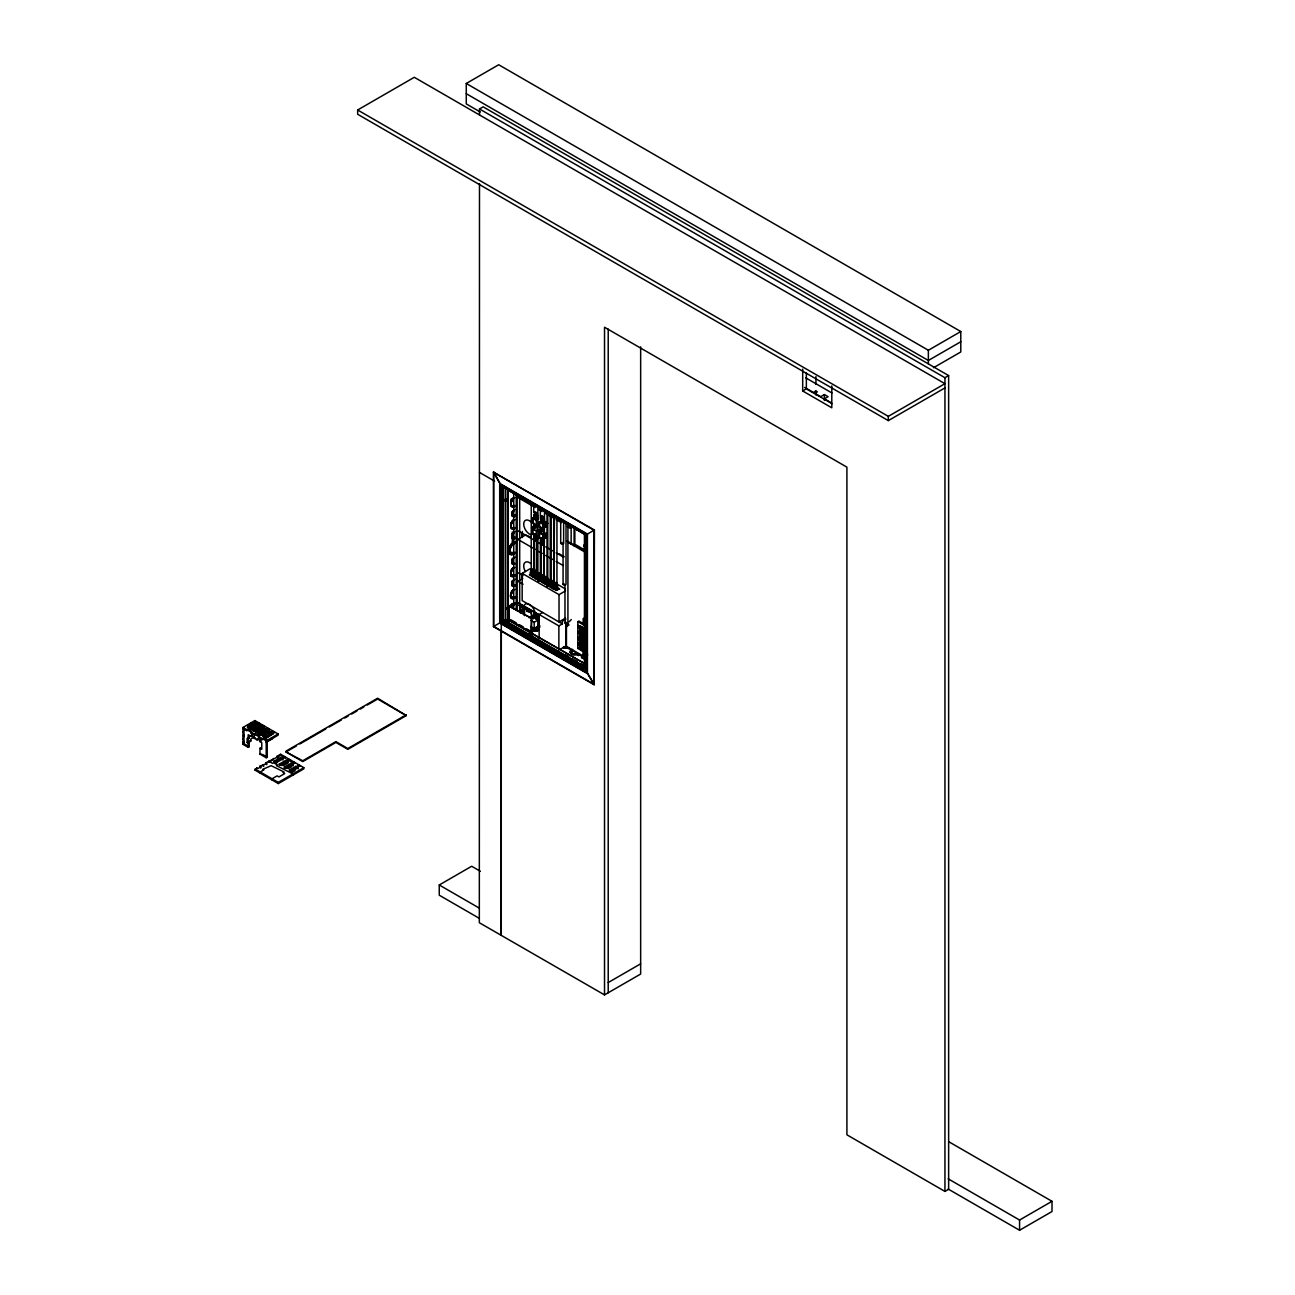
<?xml version="1.0" encoding="UTF-8"?>
<svg xmlns="http://www.w3.org/2000/svg" width="1295" height="1295" viewBox="0 0 1295 1295"><rect width="100%" height="100%" fill="white"/><g stroke="black" fill="none" stroke-linecap="round" stroke-linejoin="round"><path stroke-width="1.5" d="M260.991 747.717L259.971 748.3L259.971 754.143L266.22 757.753L266.22 740.853L278.117 733.974L278.117 735.155L267.223 741.436L267.223 740.254L263.354 738.02L262.351 739.785L258.482 737.551L259.486 735.787L255.617 733.553L254.597 735.317L250.728 733.083L251.748 731.319L247.879 729.085L246.859 730.849L242.991 728.616L244.01 728.033L244.01 731.545L242.991 732.128L244.01 732.711L244.01 738.377L242.991 738.959L244.01 739.542L244.01 743.751L242.991 744.35L242.991 727.45L254.905 720.57L278.117 733.974M266.22 757.753L267.223 757.17L267.223 740.254M479.49 183.68L479.328 922.72L604.522 994.884L640.653 974.034L640.653 346.833M501.278 620.337L501.165 935.33L501.294 630.082M520.946 605.558L522.743 607.339M532.812 617.44L531.792 616.145L529.04 617.731M533.475 614.348C534.997 619.059 535.385 617.715 533.848 614.477C533.556 615.675 534.171 618.298 534.641 615.141C535.499 614.947 535.175 618.573 534.398 617.067M535.434 617.666L533.605 614.915L534.463 616.533M533.848 615.675L533.475 614.348M534.511 616.922L533.912 616.647M534.268 615.222L535.434 616.533L535.013 615.352M533.475 615.044L534.398 615.934L534.527 614.947M535.078 617.116L533.54 614.882M534.22 616.533L535.434 617.165L534.398 616.291M534.268 616.21L534.835 617.246L534.77 615.012M535.191 615.416L535.321 616.825L535.191 615.546M536.486 618.411L536.486 615.611M537.409 618.945L537.409 616.145M533.475 616.031L533.848 616.808L533.41 615.724M533.961 615.902L533.848 616.744L534.09 615.044M531.549 568.958L530.464 572.001L532.763 573.329L534.479 572.341L534.058 569.735L532.812 570.447L532.909 577.23M537.231 519.004L537.376 512.82L536.13 513.532L536.227 519.651M537.215 577.845L537.376 571.645L536.13 572.374L536.211 578.493M538.186 572.795L537.101 575.838L539.4 577.165L541.116 576.178L540.695 573.555L539.432 574.284L539.222 580.678L538.089 580.225M541.213 519.667L542.589 520.299L544.434 519.214L544.029 516.608L542.767 517.336L542.913 529.169L539.319 527.081L539.319 521.723L542.913 523.795M541.504 574.705L540.42 577.748L542.718 579.075L544.434 578.088L544.013 575.482L542.751 576.194L542.718 581.714M544.823 576.631L543.738 579.658L546.037 580.986L547.753 579.998L547.332 577.392L546.069 578.12L546.166 584.239M551.508 585.405L550.424 586.214L553.208 587.946L550.424 586.344L550.585 579.27L549.323 579.998L549.42 586.101L551.492 584.952M551.524 580.5L550.44 583.527L552.738 584.854L554.454 583.867L554.033 581.261L552.771 581.989L552.868 588.756M557.125 589.322L557.287 583.139L556.024 583.867L556.122 589.97L558.08 588.917M533.848 616.177L533.961 615.821M535.321 616.177L535.434 617.165M535.143 616.987L535.256 616.21M506.135 501.052C507.154 499.838 504.904 500.08 507.106 499.255M594.065 530.238L493.411 472.141L493.411 626.602L594.065 684.715L594.405 530.043L493.411 472.141L500.048 483.634L587.428 534.074L587.428 673.222L586.457 672.38A2.881 2.347 60 0 1 586.085 671.344L587.056 669.628L502.379 621.438M584.79 545.988L583.948 545.859L584.595 547.008L585.907 546.587L583.851 545.292L586.004 546.409M506.717 500.615L505.099 499.87L505.843 499.109M506.912 500.064L505.503 498.737L505.584 500.534M563.649 523.277L563.633 543.576L561.544 544.191L561.35 542.718M566.012 524.054L566.012 584.304C565.705 586.425 561.253 584.45 564.037 583.576M567.922 524.507L567.922 622.944C567.615 625.048 563.179 623.073 565.964 622.199M529.93 631.296L530.497 632.106L530.804 631.102M584.968 545.422C586.441 546.004 585.648 543.69 586.182 547.218M534.479 516.106L533.88 517.773L536.567 519.376L533.767 517.903L534.884 512.043M541.52 515.847L540.42 521.691L544.094 524.022M534.107 534.09L534.204 539.95L536.13 541.051L537.376 540.323L537.797 537.15L536.081 538.137L533.783 536.81M533.702 577.084L534.867 570.885M540.436 541.132L540.857 543.738L542.767 544.855L544.029 544.127L544.434 541.472L542.734 542.459L540.436 541.132L540.76 537.894M546.992 584.174L549.76 585.955L546.976 584.353L548.076 578.509M554.778 582.378L553.677 588.626L554.746 588.076L556.866 589.29L556.122 589.711M542.961 523.989L544.434 523.131L543.236 522.484L543.236 519.02M586.635 654.59L585.712 653.684L586.635 654.477M538.477 614.494L519.166 603.68M528.57 610.431L527.68 609.718M533.75 612.681L536.664 614.931L534.139 612.794M526.919 611.467L526.919 608.601L529.283 609.961L529.283 612.341L526.919 610.981M506.653 500.469L506.054 499.303M584.498 546.927L583.786 545.357M541.359 522.225L542.071 517.611M541.197 518.243L543.042 518.939L543.22 517.741M543.69 519.651L542.589 520.299L540.436 518.874L542.136 517.887M533.605 573.038L531.711 573.264L531.517 572.244M539.724 577.165L538.008 576.194M541.197 578.379L543.544 578.784M544.564 580.16L546.36 581.002M550.116 582.572L547.801 582.038M284.155 757.64L282.002 756.992L283.961 757.526M519.797 605.914L519.004 605.332M579.642 632.786L579.788 636.768L583.187 637.237L583.187 634.582L579.674 633.757M586.295 545.842C585.858 543.188 583.268 546.247 585.243 544.952M258.142 724.164L256.475 723.193M273.439 732.986L271.772 732.031M539.546 532.423L544.127 535.596L544.483 533.394M263.209 730.202C254.338 735.868 265.038 732.97 267.32 729.117M505.827 500.242L505.099 499.87M505.39 500.906L504.597 500.129M583.996 546.409L584.79 546.749M583.737 545.842L584.207 546.425M507.171 608.99L507.025 608.083M537.004 514.665L534.608 514.261L534.382 518.291M534.689 574.284L536.923 574.948M515.102 604.36L511.379 605.785L511.379 604.522L514.471 602.742M512.011 606.141L515.41 603.907M520.477 610.398L525.43 607.274L520.477 610.398L521.416 611.58L526.337 608.019M521.416 611.58L526.369 608.456M533.524 618.573L533.524 617.31L538.153 614.623L538.153 615.886L533.524 618.573L532.892 616.938M532.892 629.127L533.524 630.746L532.892 629.127L538.283 626.068L538.283 619.9L531.792 616.145M538.477 627.622C523.989 634.744 536.956 631.798 538.153 626.812L537.522 626.44M537.215 626.893L538.526 626.586L537.927 627.541M579.059 639.568L579.286 637.804L579.869 640.021M536.923 537.295L534.851 537.393L535.256 536.308M253.059 724.65L249.093 726.932L253.852 722.221L256.151 723.549A2.088 1.198 -60 0 1 256.669 724.731M256.669 724.714L251.392 728.259C244.884 725.621 255.892 730.218 256.151 723.549M258.935 725.151L256.815 727.855L259.13 729.182L261.234 726.479L258.935 725.151A2.088 1.198 -60 0 1 259.453 726.333L261.962 728.146L259.469 726.463L253.982 729.878L256.475 731.303L261.962 727.903M268.259 729.684L264.034 728.114L261.93 730.801L264.229 732.128M269.15 731.06L267.045 733.747L269.344 735.074L271.448 732.387L269.15 731.06A2.088 1.198 -60 0 1 269.668 732.225L268.761 733.504L269.765 732.209M543.301 534.689L544.127 534.527M266.705 729.506L267.288 729.312M587.428 671.069L586.554 671.118A1.975 1.619 60 0 0 586.991 672.493L594.405 684.505L493.767 626.408L493.767 471.947L500.534 484.508A1.959 1.586 60 0 0 501.214 485.317L501.91 484.702M505.341 621.017L508.109 622.83M569.185 621.794L571.305 619.56M547.38 537.376L547.218 537.959M536.778 516.236L534.56 515.863M553.564 584.563L551.217 584.174L551.217 513.888M554.908 585.55L554.924 586.667L556.818 586.441M502.12 485.431L502.233 621.519L505.633 623.445M541.52 543.35L540.857 543.738M357.647 109.994L414.287 77.295L944.945 383.676L888.321 416.359L357.647 109.994L357.647 114.251L888.321 420.616L944.945 387.917M480.267 111.985L466.265 103.908L466.265 83.479L498.704 64.75L960.793 331.536L960.793 351.965L933.485 367.731M479.49 115.028L479.49 108.974L483.164 106.854L948.636 375.582L948.636 1189.296L944.945 1191.416L846.914 1134.825L846.914 467.155L604.522 327.23L604.522 994.884M505.244 499.919L504.937 499.87M535.887 512.011L534.738 512.674L535.709 513.225M533.88 517.514L534.851 516.948M533.767 517.903L535.515 516.883M537.797 515.426L536.081 516.414L533.783 515.086M537.797 515.96L536.081 516.948L533.783 515.62M535.418 518.842L535.369 519.667M535.466 518.923L536.324 518.923L536.276 525.365L532.666 523.293L532.666 517.935L536.276 520.007M535.013 518.615L535.223 519.538M541.391 516.462L542.524 515.815M535.644 519.975L538.072 518.097M536.324 520.202L537.959 518.696M532.407 526.838L533.848 525.997L535.58 527L532.455 527.988M544.434 519.748L542.734 520.736L540.436 519.408M532.731 526.709L533.783 526.11M543.091 520.946L544.208 525.009L543.333 524.669L544.094 525.479L542.961 526.142M532.973 526.838L534.009 526.239M541.407 523.131L542.508 523.747L543.431 520.914M532.52 527.988L532.472 528.894M542.152 522.694L542.103 523.52M541.504 523.18L541.504 522.371M542.216 522.775L543.609 521.966M541.812 523.358L541.65 522.403M535.806 527.114L532.666 528.927L536.276 530.999L536.276 536.357L532.666 534.285L531.921 527.583M532.909 529.056L535.92 527.308M542.2 523.714L544.936 522.29M545.81 522.403L546.037 527.356M543.155 524.2L544.127 522.759M543.333 524.297L544.013 525.398M525.98 534.689L517.854 539.367L535.272 549.436M543.317 525.203L542.718 524.022M547.769 523.326C545.454 522.986 550.067 525.074 545.163 521.367M537.83 529.59L537.603 530.804M543.657 527.34L543.9 525.867L543.236 527.389M557.514 518.34L558.501 517.773M539.044 530.626L540.484 529.801M534.107 534.625L533.88 536.065L536.583 536.939L534.479 534.819M533.88 535.175L534.851 534.463M535.223 534.819L534.916 533.831M542.443 530.901L538.817 532.439M533.88 536.065L536.583 536.939M542.556 531.112L539.546 532.844L539.546 537.943M535.984 536.227L536.567 535.725M537.797 537.668L536.081 538.655L533.783 537.328M543.155 534.447L543.333 535.223M543.155 535.11L544.208 534.608M534.738 540.193L535.887 539.529M542.961 536.259L544.094 535.612M540.533 538.963L541.488 538.251M541.86 538.607L541.666 537.7L541.618 538.526M541.132 539.513L542.637 541.083L543.236 539.837M542.961 539.691L542.637 541.083M543.204 539.513L544.936 538.38M545.81 538.072L546.15 533.006M543.609 539.465L542.637 540.177L540.533 538.817M802.69 369.107L802.69 390.977L806.364 388.856L832.054 403.684M544.434 540.938L542.734 541.925L540.436 540.598M541.391 543.981L542.524 543.333M567.145 526.515L570.091 528.214L572.762 526.677M831.406 402.891L824.397 398.844L828.088 396.707L824.365 394.57L820.69 396.691L814.814 393.308L817.355 391.835L815.882 390.993L813.341 392.45L804.648 387.432M247.507 727.062L255.018 722.723L258.272 724.601L250.761 729.425L247.507 727.062L250.761 728.939L258.272 724.601M247.507 727.547L253.512 724.083M256.912 722.95L259.486 723.549L257.495 722.61M586.052 670.956L586.052 534.867L594.405 530.043M244.01 735.042L242.991 735.641L244.01 736.224M252.59 729.991L260.101 725.653L263.354 727.531L255.843 732.355L252.59 729.991L255.892 731.804M252.59 730.477L260.101 726.139L263.354 728.033M253.545 730.445L260.117 726.673L262.448 728.017M261.023 726.446L262.755 725.443L264.568 726.495L262.577 725.556M261.185 726.544L263.403 727.142L261.833 725.977M532.391 570.14L533.524 569.492L532.569 568.926M532.18 571.014L530.464 572.001L530.448 574.818L533.232 576.421L530.464 574.64L531.614 573.734M256.475 730.947L261.768 727.66A2.088 1.198 -60 0 0 261.234 726.479M532.18 571.548L530.464 572.536L532.763 573.863L534.479 572.876M263.354 727.531L255.843 732.355M533.265 574.252L530.561 573.377L533.265 574.252L532.666 575.498M522.743 578.412L517.854 581.228L523.083 584.239M534.738 571.5L535.887 570.852M251.198 736.499L252.217 734.751L251.198 736.499L248.154 734.751L248.154 741.954L247.135 742.553L247.135 738.36L249.174 738.36L249.174 735.56M532.261 573.167L529.347 574.851L556.17 590.326L559.068 589.063M530.448 574.818L532.196 573.814M530.788 575.093L531.533 573.879M257.689 732.938L265.2 728.599L268.47 730.477L260.959 735.317L257.689 732.938L261.007 734.751M257.689 733.423L265.2 729.101L268.47 730.979M531.452 575.449L532.99 575.838M244.01 741.695L242.991 742.278L244.01 742.861M258.66 733.407L263.241 730.526M267.903 728.567L267.11 728.826L269.684 729.441L267.693 728.502M533.637 575.093L530.561 574.284M254.225 736.968L250.858 738.911L250.858 740.983L247.944 742.666M533.589 577.02L534.479 574.948L536.583 577.068L533.88 576.194M532.909 576.566L534.981 575.417M532.892 576.89L535.855 575.255M261.59 733.893L266.867 730.607A2.088 1.198 -60 0 0 266.349 729.425M532.99 577.117L535.628 575.514M537.797 574.252L536.081 575.255L533.783 573.912M251.198 735.333L254.225 737.082L254.225 738.263L255.244 737.681M261.59 734.265L267.061 731.092M537.797 574.786L536.081 575.773L533.783 574.446M539.011 573.976L540.161 573.313L539.206 572.762M584.854 547.105L585.599 547.251M268.47 730.477L260.959 735.317M534.107 577.003L536.956 577.797L536.211 578.217M534.382 577.133L535.175 578.396M538.817 574.851L537.101 575.838L537.085 578.638L539.869 580.257L541.618 579.253M536.583 576.162L533.88 575.288M247.135 742.553L249.174 742.553L249.174 746.729L248.154 747.328L242.991 744.35M534.965 577.473L536.308 577.748L536.308 579.027M538.817 575.368L537.101 576.356L539.4 577.683L541.116 576.696M466.265 83.479L928.369 350.265L960.793 331.536M534.9 578.185L534.867 575.611M535.984 577.57L536.956 577.003L537.02 578.072M538.186 576.728L537.198 577.214L539.529 578.298M262.804 735.884L270.315 731.545L273.569 733.439L266.058 738.263L262.804 735.884L266.106 737.697L273.569 733.439M262.804 736.386L268.81 732.905M541.375 575.336L542.524 574.672M254.225 738.263L257.106 739.914L258.126 739.332M272.177 734.038L266.689 737.211L264.196 735.77L268.356 733.229M533.767 576.728L536.551 578.331L537.83 577.068M537.085 578.638L538.833 577.635M273.035 731.497L272.225 731.772L274.524 732.355M537.684 579.043L538.526 580.273M539.028 580.565L538.17 579.318L538.396 581.406M257.106 739.914L257.106 738.749L259.987 740.416L261.007 739.817M264.196 735.77L266.705 737.098L269.344 735.074M266.705 736.855L271.982 733.553A2.088 1.198 -60 0 0 271.448 732.371M538.574 580.354L538.429 579.415M259.987 740.416L259.987 741.582L261.007 740.999M539.529 580.727L542.362 579.14M540.42 580.387L543.188 582.167L540.403 580.565L542.152 579.561M544.434 578.622L542.718 579.61L540.42 578.282M545.648 577.813L546.798 577.149M542.621 580.338L542.621 581.245L540.517 580.03M542.2 581.649L543.592 580.84L540.517 579.124L543.22 579.998M542.492 581.811L542.945 582.863M542.848 582.313L544.936 581.164M266.09 742.359L272.581 738.619M543.835 582.086L544.807 581.536M548.254 583.074L546.506 584.077L543.722 582.475L544.645 581.941M960.793 341.75L928.369 360.479L466.265 93.693M547.753 580.532L546.037 581.52L543.738 580.192M544.062 582.75L546.911 583.543L546.166 583.964M546.166 582.119L545.94 583.576M545.373 583.43L544.564 583.77M545.94 583.155L546.539 581.908M546.911 582.75L543.835 581.941M545.713 583.673L546.263 584.773M549.193 585.032L549.792 583.786L547.688 582.572L547.089 584.239M508.466 605.801L531.921 618.541L531.225 632.348L508.466 619.204L508.466 605.801L531.921 618.541M551.395 581.115L552.528 580.468M547.089 583.964L548.141 583.284L547.914 585.696M511.056 604.975L514.164 603.179M546.976 584.353L548.708 583.349M551.006 581.876L549.29 582.863L546.992 581.536M511.379 604.522L515.102 603.098M551.006 582.41L549.29 583.397L546.992 582.07M548.06 584.207L547.316 584.887L549.42 586.101M511.379 605.785L514.471 603.988M549.112 586.392L549.792 583.786M548.173 585.097L548.562 586.133M548.902 585.469L548.87 586.295M548.254 585.955L547.575 584.757L547.769 585.664M548.967 585.55L549.517 586.651M552.641 587.023L553.24 585.777L550.537 584.903L556.494 587.655L555.895 588.901M259.971 754.143L260.991 753.56M550.764 586.619L553.612 587.412L552.868 587.833M554.454 584.401L552.738 585.389L550.44 584.061M555.604 583.543L556.737 582.896L555.782 582.345M551.022 586.748L551.022 587.541M551.12 586.797L551.217 587.655M553.24 585.777L552.641 587.444M555.393 584.417L553.693 585.405L555.992 586.732L557.708 585.745M555.393 584.952L553.693 585.939L555.992 587.266L557.708 586.279M553.612 586.619L550.537 585.809L551.136 584.563M553.791 586.781L554.827 587.153M552.577 588.254L555.474 586.57M552.803 588.383L555.587 586.781M552.965 588.642L555.296 587.315M554.746 588.335L554.017 588.756L554.017 587.347M555.166 589.128L556.219 590.52M558.954 588.853L558.08 588.092L558.08 589.031M502.525 621.292L504.985 619.868M520.784 609.961L525.867 607.938M493.411 626.602L505.924 619.382M520.784 611.208L526.175 608.958M508.466 619.204L509.323 619.107L509.162 605.413M508.19 619.852L584.353 663.445L508.19 619.852L508.708 622.571M276.968 756.361L277.988 758.109L276.968 756.361L280.61 754.257L303.823 767.66L303.823 768.841L278.295 783.572L255.083 770.169L256.863 767.967L257.883 768.55L260.764 766.883L260.764 768.064L259.745 766.3L266.673 763.467L266.673 764.649L265.653 762.884L279.396 756.134M286.017 751.132L377.638 698.232L406.29 715.585L347.837 749.336L335.907 742.44L302.739 761.59L286.017 751.942L302.739 760.78L335.907 741.63L347.837 748.526L406.29 714.775M286.017 751.942L296.393 745.952M299.841 743.961L325.773 728.988M329.238 726.981L341.33 720.004M344.794 717.997L348.242 716.005M351.706 714.014L356.886 711.02M360.35 709.029L363.814 707.021M367.262 705.03L377.638 699.041L406.29 715.585M539.141 638.662L539.141 614.526L558.873 625.906L562.354 623.899L522.16 600.605L522.16 573.361L559.019 594.648L565.526 590.892M255.083 770.169L256.863 767.967M274.151 761.185L280.707 757.397L283.055 758.757L276.499 762.545L274.151 761.185L274.151 762.366L280.707 758.579L283.055 759.938M479.49 108.974L944.945 377.719L948.636 375.582M532.569 617.391L537.522 614.267L538.153 615.886M279.251 764.131L285.806 760.359L288.154 761.703L281.598 765.491L279.251 764.131L279.251 765.313L285.806 761.525L288.154 762.884L283.233 765.717M288.461 759.129L286.729 760.133L288.963 760.958L287.684 759.744M539.141 614.526L542.621 612.503M288.494 759.307L287.539 759.663M532.892 618.201L537.522 615.514M533.831 618.12L538.477 615.433M530.918 620.402L534.171 622.28L538.283 619.9M284.366 767.093L290.922 763.305L293.269 765.831L290.922 764.471L284.366 768.259L284.366 767.093L286.713 768.437L293.269 764.649M293.56 762.075L292.411 763.192M288.348 768.663L291.618 766.769M289.465 770.039L296.021 766.251L298.368 768.777L296.021 767.417L289.465 771.205L289.465 770.039L291.812 771.383L298.368 767.611M298.692 765.021L297.915 765.458L298.74 765.183M538.283 626.845L531.662 630.568L531.97 631.377M538.526 626.586L539.918 625.793M532.892 630.39L535.984 628.593M538.526 627.848L539.918 627.055M300.23 766.041C297.024 766.85 297.381 766.171 300.505 766.057L298.514 765.118M295.098 770.671L291.812 772.565L291.812 771.383M255.083 768.987L278.295 782.407L303.823 767.66M529.59 638.726L531.565 637.577M565.526 618.12L559.019 621.875L559.019 594.648M565.834 619.237L562.354 621.244L562.354 623.899M585.097 652.631L577.845 648.439L577.845 621.632L578.849 621.05L585.081 624.643M584.142 632.219L579.642 629.613L579.642 625.841L584.579 628.204M580.872 626.748L584.773 629.257M580.759 627.039L580.548 627.168A2.088 1.198 0 0 0 579.788 628.204L579.788 630.875L583.187 631.345L583.187 628.69L579.788 628.204M579.642 629.613L580.063 625.598M584.142 638.111L579.642 635.505L579.642 631.75L584.579 634.097M580.872 632.656L584.773 635.149M580.759 632.947L580.548 633.061A2.088 1.198 0 0 0 579.788 634.113M579.642 635.505L580.063 631.507M580.872 635.521L580.548 635.716A2.088 1.198 0 0 0 579.788 636.768M584.142 644.003L579.642 641.397L579.642 637.642L584.579 640.005M560.622 649.054L565.834 646.043L565.834 623.057M580.759 638.84L580.548 638.969A2.088 1.198 0 0 0 579.788 640.005L579.788 642.66L583.187 643.146L583.187 640.491L579.788 640.005M579.642 641.397L580.063 637.399M584.142 649.88L579.642 647.273L579.642 643.518L584.579 645.865M577.845 648.439L578.849 647.856L585.097 651.466M579.642 647.273L580.063 643.275M580.872 647.29L580.548 647.484A2.088 1.198 0 0 0 579.788 648.536L583.187 649.022L583.187 646.367L579.788 645.881L579.788 648.536M582.491 649.96L581.471 650.543L581.471 649.362M566.449 623.251L566.449 647.192L583.171 656.856L583.883 650.414M584.013 663.623L584.11 666.731L587.25 668.171M584.433 533.087L584.433 667.281L587.299 668.528M479.312 918.333L439.248 895.201L439.248 884.987L471.671 866.258L480.38 871.292M608.213 982.549L640.653 963.82M948.15 1178.806L1019.57 1220.036L1052.009 1201.307L1052.009 1211.521L1019.57 1230.25L948.15 1189.02M534.204 539.95L534.867 539.546M546.733 577.732L545.405 576.291M541.893 540.096C539.4 541.52 545.146 542.022 543.269 540.193M538.801 531.937L539.319 538.072L542.913 540.161M541.439 531.258L541.051 527.34M585.907 546.992L585.049 546.895M584.676 631.264L584.676 630.503M584.676 637.172L584.676 636.395M584.676 643.065L583.964 641.802L584.709 643.259M584.676 648.941L583.964 647.678L584.709 649.135M580.484 635.651L582.102 635.699M584.709 631.458L583.802 630.374L584.709 630.357M584.709 637.367L583.802 636.185L584.709 636.25M587.104 668.77L584.433 667.281M292.492 763.435C296.377 763.84 291.31 763.888 293.026 762.804M585.68 672.202L500.048 622.782L500.048 483.634L500.291 484.88A2.881 2.347 60 0 0 501.003 485.722L502.978 485.738L502.978 621.082L587.056 669.628M501.327 485.382L501.327 622.037L586.554 671.36M501.327 485.949L586.052 534.867M534.819 616.744L535.369 617.634M805.717 377.832L831.94 392.968M802.69 390.977L831.795 407.795L831.795 385.91M479.49 472.432L494.609 481.157M501.327 485.042L504.775 487.033M508.223 489.024L520.266 495.985M523.714 497.96L542.654 508.903M546.101 510.894L556.429 516.851M559.877 518.842L571.921 525.802M575.368 527.793L578.816 529.784M582.264 531.759L587.428 534.754M517.854 497.523L535.272 507.575M538.752 509.582L542.233 511.59M545.729 513.613L552.69 517.628M556.17 519.635L561.399 522.646M540.857 516.219L542.767 517.336M534.204 512.432L536.13 513.532M546.037 522.257L545.923 527.146M533.88 516.462L536.583 518.227L534.479 517.013M542.637 521.464L540.76 519.327M505.244 500.323L504.548 500.016M537.716 519.101L537.49 519.91M544.369 522.905L544.127 523.698M533.88 517.369L536.956 518.178L537.02 520.169M540.436 521.513L543.204 523.293M541.812 523.034L543.868 524.167M534.965 519.424L535.855 519.959L535.709 519.02M584.498 549.808L574.851 544.24L574.851 527.518M567.145 541.002L584.013 550.731M568.133 542.378L585 552.107M536.276 525.106L532.909 523.164L532.909 518.065M542.913 528.894L539.546 526.952L539.546 521.853M540.42 529.898L542.216 530.804L538.574 531.371M539.384 530.497L540.663 530.497M542.945 535.062L544.208 535.806M542.718 535.207L543.868 535.871L543.9 534.398M543.803 536.616L543.754 538.623M544.127 538.849L544.013 537.846L544.369 539.109M536.276 536.098L532.909 534.155L532.747 528.15M527.729 535.693L531.209 537.7M559.068 553.791L564.296 556.801M517.854 530.756L535.272 540.824M538.752 542.832L542.233 544.839M545.729 546.846L552.69 550.877M556.17 552.884L563.131 556.899M538.752 551.443L542.233 553.451M545.729 555.458L552.69 559.489M556.17 561.496L563.131 565.51M509.259 550.245L509.955 550.65A5.73 3.302 -60 0 0 515.022 552.253M508.498 550.699L509.178 551.087A6.815 3.934 -60 0 0 515.216 552.997M535.321 571.564L530.286 568.667L522.16 573.361L522.354 579.545M555.425 583.171L565.478 588.982M530.885 569.347L532.812 570.447M534.204 571.257L536.13 572.374M537.522 573.183L539.432 574.284M540.841 575.093L542.751 576.194M544.159 577.003L546.069 578.12M547.413 578.881L549.323 579.998M550.861 580.872L552.771 581.989M554.114 582.75L556.024 583.867M556.899 587.541L559.683 589.144M541.796 579.755L541.456 581.034M549.193 584.126L544.467 581.05M531.16 573.928L533.265 575.158M534.171 575.757L536.583 577.068M538.024 578.104L537.425 579.189M540.808 579.577L543.22 580.905M546.539 582.815L544.127 581.504L544.127 582.572M550.683 585.291L553.24 586.684M554.13 587.283L556.494 588.561M557.627 589.419L557.384 590.229M543.851 581.665L544.515 510.02M553.871 587.444L554.454 515.766M537.198 578.104L539.529 579.351M547.089 583.818L550.165 584.628L550.229 585.696M553.791 587.687L556.866 588.497L556.931 589.565M533.783 576.55L536.551 578.331M537.101 578.476L539.869 580.257M543.738 582.297L546.506 584.077M553.693 588.043L556.462 589.694M553.677 588.221L556.462 589.824M538.089 579.755L539.287 580.451M517.854 572.617L523.083 575.628M577.845 621.632L584.061 625.226M579.642 625.841L584.142 628.447M579.512 628.204L578.104 625.307L578.282 627.492M585.453 629.257L580.516 626.391L580.662 629.759L584.773 632.122M582.151 630.034L585.453 631.911M584.984 632.009L580.548 629.823A2.088 1.198 0 0 0 579.788 630.875M579.642 631.75L584.142 634.34M578.315 631.312L578.315 633.417M583.818 634.226L580.581 632.348L580.662 635.651M567.566 625.372C571.726 625.922 564.717 620.451 567.55 625.922C565.931 628.771 564.458 621.551 567.242 624.886M578.137 633.304L579.027 633.239M582.232 636.314L584.984 637.901M581.568 636.136L584.773 638.03M579.642 637.642L585.453 641.057M578.315 637.221L578.315 639.309M584.984 640.928L580.662 638.678L584.773 641.041M517.79 602.45L538.785 614.575M529.024 610.414L530.027 611.272M578.137 639.212L579.869 640.216M521.658 606.918L520.8 606.675M522.484 607.339L523.504 608.148M523.018 607.954L522.743 606.594M531.711 612.94L531.031 612.341L531.355 613.199M584.984 643.793L580.548 641.624A2.088 1.198 0 0 0 579.788 642.66M584.773 643.923L580.662 641.543L580.516 638.176M579.642 643.518L584.142 646.124M578.315 643.081L578.315 645.185M579.512 643.777L579.512 645.881M583.608 646.108L580.548 644.829A2.088 1.198 0 0 0 579.788 645.881M580.662 644.538L584.773 646.917M582.07 648.131L584.984 649.669M582.022 648.212L584.773 649.799M567.145 646.804L583.883 656.452M530.918 626.57L534.171 628.447L534.171 622.28M569.832 652.437L573.28 654.444M510.926 619.819L516.171 622.846M519.667 624.87L523.164 626.893M526.677 628.917L531.921 631.944M529.105 633.789L532.553 635.78M565.267 654.671L568.715 656.662M572.163 658.653L577.327 661.632M580.775 663.623L584.223 665.614M572.293 659.284L508.547 622.555M575.741 661.276L584.612 666.698M508.789 622.911L505.908 621.001M584.029 666.553L505.649 621.39L505.665 487.033M508.951 625.404L512.351 627.314M515.685 629.273L519.068 631.199M522.403 633.158L539.367 642.919M542.734 644.894L546.182 646.852M549.549 648.827L581.957 667.508M500.534 622.49L585.178 671.36M272.824 731.432L274.686 732.452M256.556 722.707L259.874 724.617M258.272 725.087L255.018 722.723M254.387 723.533L256.879 725.216L254.387 723.775M260.117 727.839L262.448 729.198M263.791 730.639L264.568 729.652M251.732 724.909L254.03 726.236M249.093 726.446L251.392 727.774M261.59 733.65L259.291 732.824M266.705 736.596L264.39 735.77M253.982 729.619L256.475 731.189L254.176 729.862M259.097 732.582L261.59 734.152M242.991 727.45L266.22 740.853M259.987 741.582L261.768 742.618L261.768 749.336L259.971 748.3M282.261 756.393L285.58 758.303M288.898 760.214L292.217 762.14M949.219 1141.98L1052.009 1201.307M248.154 737.761L249.174 738.36M249.838 740.4L250.858 740.983M248.154 741.954L249.174 742.553M244.01 743.751L249.174 746.729M262.561 754.467L267.223 757.17M265.653 762.884L266.673 763.467M259.745 766.3L260.764 766.883M439.248 884.987L479.312 908.119M536.599 618.929L535.774 619.156M534.333 615.125L535.143 615.999M584.498 545.842L584.935 546.668M500.404 484.233L500.404 622.571M505.099 499.999L505.536 500.825M504.807 500.582L506.62 500.712M587.428 673.222L594.065 684.715L594.065 530.254M525.106 607.727L525.43 608.537M521.416 610.317L521.723 611.127M512.011 604.878L512.318 605.704M579.642 632.494L579.674 633.465M512.399 580.403L512.512 586.311M542.767 544.855L542.913 534.786M536.13 541.051L536.227 535.304M534.22 615.611L534.09 614.769M1019.57 1220.036L1019.57 1230.25M944.945 377.719L944.945 1191.416M928.369 350.265L928.369 363.879M888.321 416.359L888.321 420.616M824.365 394.57L824.365 400.463M815.947 376.554L815.947 384.405M815.882 390.993L815.882 394.926M806.364 372.944L806.364 388.856M608.213 329.14L608.213 992.763M586.878 534.511L586.878 668.689M583.883 618.152L583.883 624.206M583.171 618.557L583.171 624.611M583.171 650.802L583.171 656.856M580.516 644.084L580.662 647.419M574.106 527.923L574.106 546.004M571.144 526.207L571.144 544.305M564.976 584.903L564.976 623.073M563.066 542.265L563.066 584.433M560.703 519.392L560.703 543.495M558.873 625.906L558.873 650.058M557.271 589.225L557.271 590.164M556.947 517.903L556.947 584.158M555.895 587.995L555.895 589.322M554.6 587.007L554.713 588.691M554.13 587.412L554.26 588.95M553.71 516.025L553.71 582.281M550.569 585.356L550.764 587.541M550.44 583.527L550.424 586.344M550.245 514.034L550.245 580.289M547.769 511.897L547.769 582.183M547.688 582.572L547.672 583.673M547.316 583.689L547.575 585.55M547.154 585.13L547.154 586.473M547.008 512.156L547.008 578.412M546.506 536.535L546.506 537.538M545.923 533.054L545.923 538.008M543.9 525.867L543.9 526.952M544.062 580.111L544.062 583.009M543.69 518.356L543.722 576.761M543.738 579.658L543.722 582.475M543.269 532.455L543.431 536.972M543.236 521.124L542.637 522.371L540.76 521.173M542.265 522.759L542.411 523.698M541.197 528.263L541.197 534.285M541.197 538.283L541.229 580.905M540.371 508.32L540.371 518.356M540.501 526.984L540.371 532.423M540.371 542.459L540.371 574.591M540.42 577.748L540.403 580.565M539.529 581.066L539.529 579.61L539.173 580.71M539.4 529.186L539.4 530.804M538.785 620.321L538.429 628.188L538.429 614.785M537.878 506.183L537.878 576.469M537.069 540.889L537.069 572.973M537.053 524.556L537.053 530.578M537.053 540.598L537.053 572.681M535.515 518.89L535.661 519.845M535.515 577.732L535.612 578.59M535.223 534.009L535.369 534.965L534.77 533.815M535.207 577.554L535.369 578.509M534.56 524.426L534.56 530.448M534.56 534.463L534.576 577.101M534.107 517.223L534.107 518.437M534.171 575.886L534.107 577.262M533.864 523.18L533.864 527.146M533.734 504.5L533.734 512.529M533.734 524.572L533.734 528.587M533.734 538.623L533.734 570.755M532.666 574.591L532.666 575.919M531.646 617.618L531.047 612.001L524.556 608.261L524.556 615.611M531.241 502.363L531.241 572.649M531.16 573.038L531.144 574.138M531.225 618.945L531.225 632.348M523.925 614.898L523.925 607.306L520.428 605.299L520.428 612.891M522.354 531.484L522.354 537.49M522.014 533.281L522.014 537.295M519.683 495.775L519.683 612.486M519.424 603.875L519.263 605.315M517.191 493.881L517.191 610.609M516.219 493.767L516.219 610.495M513.726 491.873L513.726 608.601M512.318 531.954L512.318 544.046M512.318 558.177L512.318 564.231M508.109 490.643L508.109 620.823M507.769 488.83L507.769 623.024M505.341 486.839L505.341 621.6M502.622 487.114L502.622 621.292M502.266 485.317L502.266 621.503M296.021 766.251L296.021 767.417M292.929 775.122L292.929 773.941L276.434 765.604L277.454 765.005L273.585 762.771L272.565 763.37L268.696 761.136L268.696 762.302L273.342 759.631L273.342 758.449M290.922 763.305L290.922 764.471M285.806 760.359L285.806 761.525M280.61 754.257L280.61 755.438M280.707 757.397L280.707 758.579M278.295 782.407L278.295 783.572M276.499 762.545L276.499 763.71M272.063 779.978L272.063 778.797L277.13 775.867L278.927 776.919L284.738 773.552L282.957 772.516L283.977 771.933L271.124 765.685L262.853 769.295L263.872 769.877L260.23 771.966L260.23 773.147M263.646 765.232L263.646 766.397M262.626 764.633L262.626 765.814M260.117 726.673L260.068 729.83M254.905 720.57L254.905 721.752M251.279 723.84L251.279 722.675L252.282 723.257L248.656 725.346L247.636 724.763L247.636 725.945M248.154 743.136L248.154 747.328M523.892 606.189A8.159 4.711 60 0 1 529.477 604.457A8.159 4.711 60 0 1 535.045 612.616M530.966 534.705A8.159 4.711 60 0 1 523.698 524.087A8.159 4.711 60 0 1 530.966 521.836M525.398 571.613A8.159 4.711 60 0 1 524.475 563.05A8.159 4.711 60 0 1 530.966 563.697M533.54 566.919A8.159 4.711 60 0 1 535.24 572.6M538.671 629.71A4.694 2.703 0 0 1 533.783 631.053M536.017 631.296A5.261 3.043 0 0 0 537.894 630.73A5.73 3.302 0 0 1 534.576 631.28M537.247 630.649A4.209 2.428 0 0 1 534.042 631.183M583.106 658.475A3.642 2.104 0 0 1 582.782 658.103M582.491 657.31A3.642 2.104 0 0 1 582.572 656.889M584.806 655.335A3.642 2.104 0 0 1 587.007 655.254M581.941 657.358A4.209 2.428 0 0 1 582.005 656.873M584.579 655.043A4.209 2.428 0 0 1 587.104 654.93M585.583 655.885A3.173 1.829 0 0 1 586.862 655.901M584.628 655.124A4.694 2.703 0 0 1 587.444 655.092M578.687 654.363A4.694 2.703 0 0 1 577.878 654.655M574.138 654.736A4.694 2.703 0 0 1 571.953 653.716M578.298 654.898A5.261 3.043 0 0 0 579.173 654.558A5.73 3.302 0 0 1 578.056 654.865M572.325 654.461A5.261 3.043 0 0 1 571.613 654.007M578.525 654.493A4.209 2.428 0 0 1 577.813 654.752M573.717 654.703A4.209 2.428 0 0 1 573.038 654.412M571.71 652.178A4.209 2.428 0 0 1 572.341 651.255M579.253 655.27A5.73 3.302 0 0 1 578.25 655.61M565.705 648.228A3.642 2.104 0 0 1 564.005 647.435M564.215 648.083A4.209 2.428 0 0 1 563.649 647.71M565.429 648.245A3.173 1.829 0 0 1 564.49 647.743M572.665 654.558A5.73 3.302 0 0 1 571.807 654.137M571.063 653.619A5.73 3.302 0 0 1 570.528 653.02M570.205 652.372A5.73 3.302 0 0 1 570.124 651.693M570.286 651.013A5.73 3.302 0 0 1 571.289 649.799M582.232 658.378A4.694 2.703 0 0 1 581.584 656.257M584.725 654.315A4.694 2.703 0 0 1 587.574 654.315M568.829 648.358A4.694 2.703 0 0 1 567.955 648.52M564.442 648.115A4.694 2.703 0 0 1 563.115 647.354M539.238 628.981A5.261 3.043 0 0 1 531.905 630.196M568.991 647.629A4.209 2.428 0 0 1 563.649 646.917M579.173 653.765A5.261 3.043 0 0 1 571.953 653.457A5.261 3.043 0 0 1 572.131 649.264M584.79 658.815A4.209 2.428 0 0 1 582.005 656.079M584.579 654.25A4.209 2.428 0 0 1 587.104 654.137M567.275 648.083A3.173 1.829 0 0 1 564.49 647.338M567.874 647.921A3.642 2.104 0 0 1 563.989 647.014M578.525 654.072A4.209 2.428 0 0 1 572.455 653.635M571.71 651.757A4.209 2.428 0 0 1 572.341 650.851M578.638 653.991A4.694 2.703 0 0 1 572.228 653.522A4.694 2.703 0 0 1 572.714 649.799M584.013 658.637A3.173 1.829 0 0 1 583.592 658.362A3.642 2.104 0 0 1 582.831 656.015M584.968 655.578A3.173 1.829 0 0 1 587.477 655.61M584.968 654.898A3.642 2.104 0 0 1 587.153 654.865M537.247 630.244A4.209 2.428 0 0 1 534.042 630.778M539.254 627.767A4.694 2.703 0 0 1 533.75 630.633M513.014 563.05A3.642 2.104 -60 0 1 512.674 562.791M512.27 561.917A3.642 2.104 -60 0 1 513.014 558.728A4.694 2.703 -60 0 0 512.092 560.314M514.762 563.228A3.642 2.104 -60 0 1 512.691 562.386A3.642 2.104 -60 0 1 513.37 558.938M512.221 560.832A3.173 1.829 -60 0 1 512.998 558.55M512.593 561.544A3.173 1.829 -60 0 1 513.354 558.744M513.387 564.329A4.694 2.703 -60 0 1 512.092 563.341M515.038 563.924A4.209 2.428 -60 0 1 512.496 561.981A4.209 2.428 -60 0 1 515.038 557.125M512.739 563.535A4.209 2.428 -60 0 1 512.059 562.807M512.059 560.087A4.209 2.428 -60 0 1 512.739 558.55M514.617 576.081A5.73 3.302 -60 0 1 510.683 575.514M510.683 571.823A5.73 3.302 -60 0 1 512.998 567.938M511.606 576.34A5.73 3.302 -60 0 1 510.958 576.145M514.941 575.903A5.261 3.043 -60 0 1 511.023 573.863A5.261 3.043 -60 0 1 514.941 567.323M512.771 576.097A5.261 3.043 -60 0 1 511.007 575.53M511.007 570.626A5.261 3.043 -60 0 1 512.771 568.036M512.14 574.948A4.209 2.428 -60 0 1 511.266 574.511M512.788 575.595A4.694 2.703 -60 0 1 510.991 574.559M510.813 572.406A4.694 2.703 -60 0 1 513.597 567.777M514.649 586.198A4.694 2.703 -60 0 1 512.092 585.405M512.092 582.378A4.694 2.703 -60 0 1 512.869 580.678A3.642 2.104 -60 0 0 512.415 584.433M513.807 585.858A4.694 2.703 -60 0 1 512.108 585.793M514.941 585.275A4.209 2.428 -60 0 1 512.059 584.854M512.059 582.151A4.209 2.428 -60 0 1 512.739 580.613M515.038 585.987A4.209 2.428 -60 0 1 512.496 584.045A4.209 2.428 -60 0 1 515.038 579.173M514.795 584.903A3.642 2.104 -60 0 1 512.642 584.822M515.07 574.883A4.694 2.703 -60 0 1 511.136 573.993A4.694 2.703 -60 0 1 514.083 567.906M513.629 574.996A4.209 2.428 -60 0 1 511.331 574.268M511.331 571.548A4.209 2.428 -60 0 1 513.047 568.699M514.633 585.34A3.642 2.104 -60 0 1 512.642 584.32A3.642 2.104 -60 0 1 513.467 580.84M514.471 584.692A3.173 1.829 -60 0 1 513.273 584.709M512.61 583.721A3.173 1.829 -60 0 1 512.561 583.236M512.61 582.685A3.173 1.829 -60 0 1 513.273 580.953M514.617 598.144A5.73 3.302 -60 0 1 510.683 597.578M510.44 596.817A5.73 3.302 -60 0 1 510.44 594.939M510.683 593.887A5.73 3.302 -60 0 1 512.998 590.002M514.941 597.95A5.261 3.043 -60 0 1 511.023 595.927A5.261 3.043 -60 0 1 514.941 589.387M512.771 598.144A5.261 3.043 -60 0 1 512.092 598.16M511.493 597.966A5.261 3.043 -60 0 1 511.007 597.594M511.007 592.689A5.261 3.043 -60 0 1 512.771 590.099M511.671 596.865A4.209 2.428 -60 0 1 511.266 596.558M512.788 597.659A4.694 2.703 -60 0 1 510.991 596.623M510.813 594.47A4.694 2.703 -60 0 1 513.597 589.84M515.07 596.946A4.694 2.703 -60 0 1 511.136 596.056A4.694 2.703 -60 0 1 514.083 589.97M513.047 597.222A4.209 2.428 -60 0 1 511.331 596.331M511.331 593.612A4.209 2.428 -60 0 1 513.047 590.763M512.771 506.361A5.261 3.043 -60 0 1 512.092 506.377M511.007 500.906A5.261 3.043 -60 0 1 513.5 497.668M513.597 505.649A4.694 2.703 -60 0 1 512.334 505.859M510.797 502.719A4.694 2.703 -60 0 1 513.403 498.203M510.797 502.395A4.209 2.428 -60 0 1 511.266 500.841M510.861 499.74A5.73 3.302 -60 0 1 511.46 498.802M514.973 515.07A3.642 2.104 -60 0 1 512.432 514.746M512.27 514.261A3.642 2.104 -60 0 1 512.966 511.136M512.059 515.135A4.209 2.428 -60 0 0 514.941 515.539A3.642 2.104 -60 0 1 512.642 514.584A3.642 2.104 -60 0 1 513.678 510.813M512.059 512.415A4.209 2.428 -60 0 1 512.739 510.894M514.115 514.762A3.173 1.829 -60 0 1 512.917 514.779A3.173 1.829 -60 0 0 514.924 514.73M512.221 513.289A3.173 1.829 -60 0 1 512.917 511.023A4.694 2.703 -60 0 0 512.092 512.642M513.354 516.252A4.694 2.703 -60 0 1 512.189 516.106M512.771 528.425A5.261 3.043 -60 0 1 512.092 528.425M511.007 522.97A5.261 3.043 -60 0 1 513.5 519.732M513.597 527.712A4.694 2.703 -60 0 1 512.334 527.923M510.797 524.783A4.694 2.703 -60 0 1 513.403 520.266M510.797 524.459A4.209 2.428 -60 0 1 511.266 522.905M514.924 537.166A3.642 2.104 -60 0 1 512.415 536.794M512.27 536.324A3.642 2.104 -60 0 1 513.014 533.119M514.342 537.927A4.209 2.428 -60 0 1 512.059 537.198M512.059 534.479A4.209 2.428 -60 0 1 512.739 532.941M513.791 536.923A3.173 1.829 -60 0 1 512.998 536.875A3.173 1.829 -60 0 0 514.584 536.972M512.221 535.482A3.173 1.829 -60 0 1 512.351 534.382M512.561 533.799A3.173 1.829 -60 0 1 513.176 532.682M513.192 538.332A4.694 2.703 -60 0 1 512.108 538.121M514.973 553.143A7.301 4.209 -60 0 1 509.761 554.26A7.301 4.209 -60 0 1 508.935 548.497M509.437 547.154A7.301 4.209 -60 0 1 510.117 545.842M510.942 544.628A7.301 4.209 -60 0 1 513.937 542.006M514.617 506.345A5.73 3.302 -60 0 1 510.683 505.795M510.683 502.104A5.73 3.302 -60 0 1 512.998 498.219M514.617 528.409A5.73 3.302 -60 0 1 510.683 527.858M510.683 524.167A5.73 3.302 -60 0 1 512.998 520.282M514.649 516.478A4.694 2.703 -60 0 1 512.092 515.669M514.649 538.542A4.694 2.703 -60 0 1 512.092 537.733M512.092 534.705A4.694 2.703 -60 0 1 512.869 533.006M509.178 551.087A6.815 3.934 -60 0 1 515.216 542.216M514.941 528.231A5.261 3.043 -60 0 1 511.023 526.191A5.261 3.043 -60 0 1 514.941 519.651M515.038 538.315A4.209 2.428 -60 0 1 512.496 536.373A4.209 2.428 -60 0 1 515.038 531.517M514.941 506.167A5.261 3.043 -60 0 1 511.023 504.143A5.261 3.043 -60 0 1 514.941 497.588M515.038 516.252A4.209 2.428 -60 0 1 512.496 514.309A4.209 2.428 -60 0 1 515.038 509.453M513.532 552.463A5.73 3.302 -60 0 1 509.599 551.913A5.73 3.302 -60 0 1 510.521 546.134M511.169 545.179A5.73 3.302 -60 0 1 514.342 542.799M514.536 552.609A6.815 3.934 -60 0 1 509.663 553.645A6.815 3.934 -60 0 1 508.886 548.271M509.356 547.008A6.815 3.934 -60 0 1 510.003 545.794M510.764 544.661A6.815 3.934 -60 0 1 511.638 543.657M512.593 542.832A6.815 3.934 -60 0 1 514.536 541.828M514.034 552.949A7.301 4.209 -60 0 1 511.007 554.357M510.117 554.325A7.301 4.209 -60 0 1 509.34 554.033M508.692 553.499A7.301 4.209 -60 0 1 508.223 552.755M512.237 552.35A5.261 3.043 -60 0 1 510.295 552.237M509.307 550.488A5.261 3.043 -60 0 1 509.388 548.724M509.647 547.753A5.261 3.043 -60 0 1 510.554 545.859M511.185 545.001A5.261 3.043 -60 0 1 511.865 544.256M512.61 543.657A5.261 3.043 -60 0 1 513.354 543.236M513.678 552.415A5.261 3.043 -60 0 1 509.955 550.035A5.261 3.043 -60 0 1 514.05 543.625M509.955 550.65A5.73 3.302 -60 0 1 515.022 543.188M512.577 535.693A3.173 1.829 -60 0 1 513.532 532.876M514.762 537.635A3.642 2.104 -60 0 1 512.626 536.519A3.642 2.104 -60 0 1 513.775 532.714M511.088 525.381A4.209 2.428 -60 0 1 513.047 521.027M514.746 527.47A4.694 2.703 -60 0 1 511.104 525.964A4.694 2.703 -60 0 1 514.406 520.023M512.61 514.002A3.173 1.829 -60 0 1 513.629 510.699M511.088 503.318A4.209 2.428 -60 0 1 513.047 498.964M514.746 505.406A4.694 2.703 -60 0 1 511.104 503.901A4.694 2.703 -60 0 1 514.406 497.96M264.034 728.098A2.088 1.198 -60 0 1 264.568 729.279M253.852 722.221A2.088 1.198 -60 0 1 254.37 723.257M507.591 498.591L508.19 499.676L507.608 498.526M506.928 608.909L506.037 608.019L506.928 608.909M585.308 654.04L586.182 655.043L585.34 653.943M252.509 726.268L250.841 726.285L252.509 726.268M257.592 729.198L255.924 729.279L257.575 729.263M262.691 732.144L261.023 732.177L262.691 732.144M267.806 735.091L266.139 735.188L267.806 735.091M251.052 726.252L252.298 726.252L251.165 726.123M256.135 729.182L257.381 729.182L256.135 729.182M261.25 732.128L262.496 732.128L261.282 732.063M254.467 723.371L253.448 724.666L254.613 723.468M259.55 726.317L258.547 727.612L259.696 726.398M508.53 490.287L584.353 534.058L508.53 490.287M285.191 757.235L283.2 756.296L285.191 757.235M290.274 760.181L288.283 759.242L290.274 760.181M295.373 763.127L293.382 762.188L295.373 763.127M582.102 629.807L580.484 629.58L582.102 629.985M582.102 641.608L580.484 641.381L582.102 641.608M582.102 647.484L580.484 647.241L582.102 647.484M587.072 534.268L499.692 483.844L499.692 622.992L587.056 673.432L587.072 534.285M586.554 534.576L500.291 484.88L500.291 622.636L586.457 672.38L586.554 534.576M537.911 616.436L535.984 615.335L535.984 618.12L537.911 619.22L537.911 616.436"/></g></svg>
